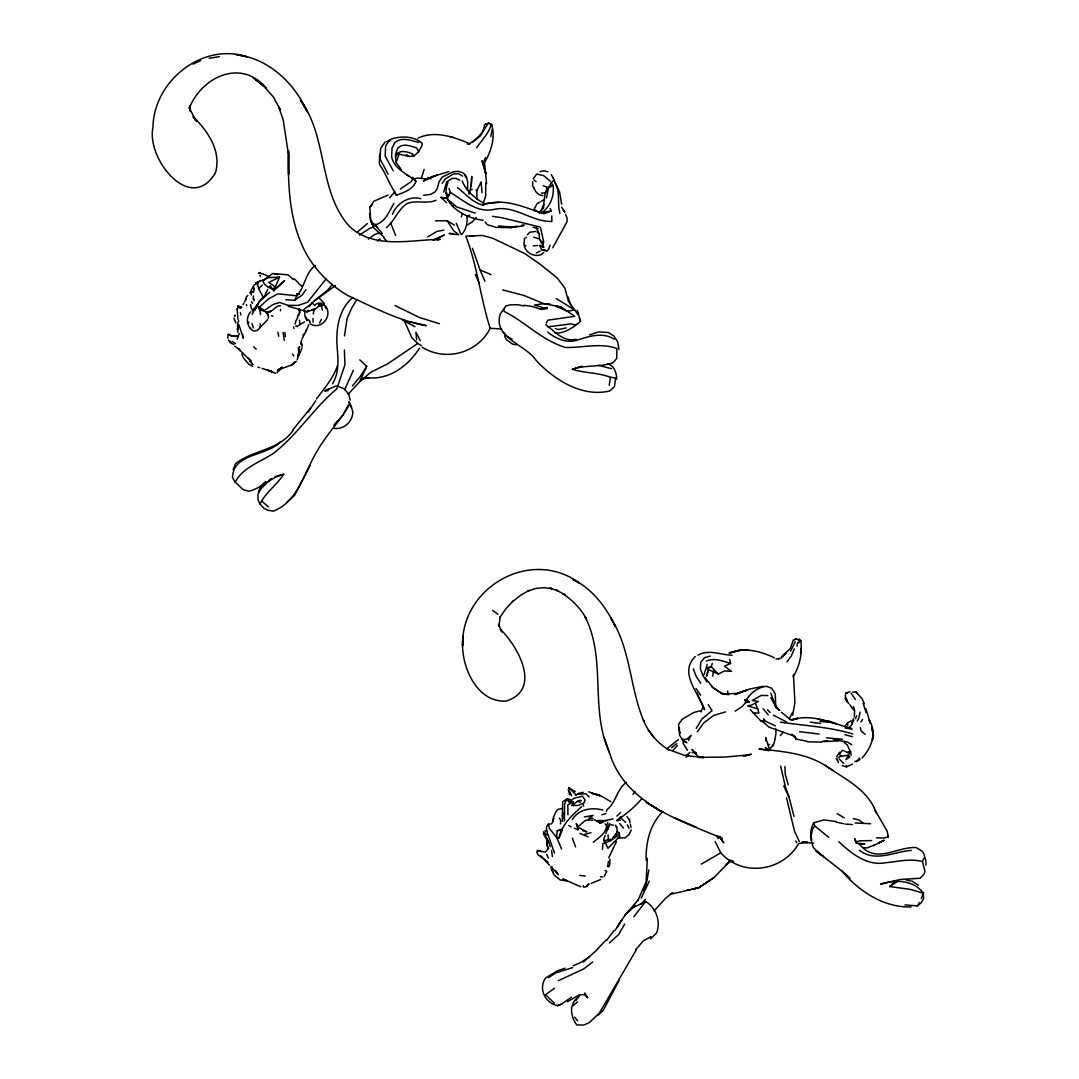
<?xml version="1.0" encoding="UTF-8"?>
<svg xmlns="http://www.w3.org/2000/svg" width="1079" height="1079" viewBox="0 0 1079 1079"><rect width="100%" height="100%" fill="white"/><g stroke="black" fill="none" stroke-linecap="round" stroke-linejoin="round"><path stroke-width="1.5" d="M567.945 814.834L567.81 804.88L573.084 802.048L572.018 805.527L578.398 805.406L582.512 803.262L583.672 806.053M765.739 740.841L765.739 737.564L769.866 750.552M280.513 305.735C275.631 304.777 271.989 313.503 268.105 311.521M568.97 790.314L568.997 787.872L576.334 795.223M793.429 674.429L794.913 702.456L792.674 715.202M646.227 860.57C645.512 842.82 649.963 824.396 662.816 811.489M467.544 189.688L467.666 181.933L466.506 176.74L463.255 172.937L458.332 171.291L452.991 171.885L442.309 176.983L438.937 182L437.4 188.151L435.255 191.738L430.791 194.382L423.669 195.259M485.631 194.355L485.833 182.85M577.993 829.764L577.643 825.664L576.267 823.587L577.993 829.764L574.392 828.227M379.66 154.149L379.363 164.156C386.161 173.894 389.897 185.723 396.735 195.124C403.978 192.399 413.23 189.257 415.995 181.353L414.687 179.869M277.168 372.727L277.559 371.378M298.91 353.561L298.775 348.274L298.762 354.168L298.937 350.85L297.291 359.766M532.716 181.69L532.581 185.575L534.334 189.068M476.918 199.467L476.851 190.605L481.113 181.919L481.976 192.79M925.917 865.142L926.052 861.622L923.975 854.109L922.343 851.344L916.206 847.554C895.921 846.556 876.135 864.792 859.397 844.142M298.775 348.274L298.681 350.823L299.746 346.453M775.761 707.77L775.261 693.891L771.782 688.348L766.576 686.325C758.537 686.945 750.93 692.556 746.749 699.367L744.888 699.947L745.737 702.496L742.244 706.502L735.19 711.074M646.065 882.487L647.36 858.344M471.294 185.615L471.752 176.417L471.199 185.156L469.217 194.126L469.122 191.145L472.224 189.108M237.083 308.634L238 319.424M543.142 208.301L545.151 193.208L548.294 187.301M800.739 653.2L801.036 648.209M274.039 289.712L274.268 286.043L268.684 282.482L279.542 277.087L273.877 290.48L284.667 280.675L276.076 288.282M524.016 244.393L524.434 238.607L526.296 237.218M547.431 841.094L546.945 844.196L548.051 848.499L546.945 844.196L547.323 838.585M602.46 849.524L602.891 843.535L610.201 841.027L617.674 835.605L619.184 832.975L617.215 832.044L616.864 826.919M280.405 310.846L280.513 309.417M850.077 878.239C838.383 867.314 824.815 858.79 813.553 847.811C810.181 839.907 809.385 830.695 813.606 822.953L823.776 819.905L836.252 821.524M609.945 859.113L609.77 864.765L608.772 866.693L607.369 866.558M253.943 289.846L254.037 289.037M561.215 829.346L557.169 830.817L556.589 837.344L561.606 848.93M704.007 674.685L707.217 664.475M250.315 327.544C252.675 334.409 262.008 329.931 260.133 323.579M237.582 328.771L237.96 332.265M299.072 346.872L298.681 350.945L298.263 347.775M860.084 712.086L858.79 718.344L857.185 721.028M798.999 642.936L799.35 639.429L795.897 639.038L793.429 640.036L790.219 648.573L781.857 656.423M388.157 195.029L373.914 201.207L369.854 207.289L370.583 219.698L372.768 223.299L375.721 224.634C385.648 222.018 389.074 211.147 393.956 203.378M564.506 820.755L564.546 804.287L566.839 798.878L570.319 799.566L566.205 799.728L562.685 801.643L562.28 821.079L562.995 821.24M268.32 318.467C269.885 312.222 262.548 310.631 259.162 307.421L268.334 298.95L277.964 293.852L296.887 295.781C305.074 286.798 305.141 272.879 315.365 265.421M854.285 716.969L854.649 710.535L853.583 706.718M237.434 309.295L238.162 306.058L241.669 307.313L240.684 308.108L238.162 306.058L237.447 306.922M253.106 299.139L253.525 295.997M239.336 333.519L238.392 335.515L236.18 336.446L230.946 336.068M500.197 616.945L498.943 626.171L498.579 624.431L501.883 631.997L500.292 629.178C517.907 646.267 542.292 689.629 506.172 701.04C475.124 703.036 458.912 661.832 463.228 636.124L462.567 646.011C460.895 586.787 531.488 547.228 579.625 583.253L572.436 579.072C592.155 588.675 605.966 606.816 615.219 626.225L610.754 617.916C630.986 649.302 629.623 687.862 643.934 721.406L643.489 720.354C648.358 732.654 657.543 742.878 668.656 749.905M607.706 866.14L608.381 861.501M257.503 283.898L257.638 282.293L256.505 282.738M811.125 836.319L812.406 829.333L814.753 825.988L813.606 822.953M344.484 335.879L347.128 318.332L351.929 307.569L357.001 299.503M609.203 385.324L610.431 377.272C598.144 372.471 584.858 373.321 572.369 369.274L581.972 366.159M313.301 314.056L314.016 309.511L306.369 311.656L307.582 311.818L288.12 306.193M324.078 303.361L323.794 305.087L324.078 303.361L319.627 298.438L317.792 297.777M712.666 676.169L713.583 670.652M253.929 287.419L253.552 292.369M648.803 869.93L646.874 881.3L643.691 890.768M328.205 390.746L324.941 390.854L335.704 386.08L337.322 386.066L336.85 388.818C313.706 408.078 297.71 434.54 273.675 453.153C260.659 461.839 242.438 467.639 235.182 482.192L243.314 489.745L248.75 491.215C261.577 488.328 270.762 477.336 283.683 474.261C276.71 484.997 265.798 492.388 259.999 503.987L263.762 508.182L267.74 510.205L273.432 511.136C298.505 501.425 304.858 470.592 317.86 449.781C327.288 433.556 340.816 420.203 349.866 403.829L348.827 401.766L351.403 407.255L349.866 403.829M546.379 197.983L548.752 187.247L552.974 185.386L551.221 182.81L553.662 180.355C561.013 190.039 556.885 202.569 559.92 213.44M551.976 866.491L551.45 869.391L554.201 875.109L560.244 879.992L566.327 880.828M238.041 326.775L237.488 329.783L237.65 323.525L238.756 320.638M774.857 739.493L776.017 733.275L775.707 728.433M797.003 646.159L797.718 642.531M228.222 335.38L228.991 334.193L230.96 335.434M490.77 136.534L492.145 129.534M254.078 298.856L254.078 300.852M546.945 844.196L547.539 841.323M443.698 192.035L446.719 181.852L452.263 178.399L456.242 178.453L459.721 180.206M584.494 994.568L584.831 992.977L587.691 997.832L584.494 994.568L578.964 995.027L567.487 1001.744M234.575 316.134L235.06 315.297M546.055 192.075L547.161 187.166L543.263 185.682M852.316 722.458L853.678 719.922L851.52 724.103L853.516 718.614M424.128 169.403L421.417 178.237M540.579 240.266L543.614 247.401L539.648 245.243L541.577 249.667L546.918 250.841L548.51 249.546L550.074 245.216M299.315 355.234L299.584 354.155M298.896 315.095L299.692 311.844M712.221 663.329L711.344 666.835L706.961 668.872L718.358 674.065L724.441 670.882L731.4 671.394L724.481 666.134L730.537 663.491L729.701 659.552M300.96 342.569L301.58 340.141M461.448 216.933L462.257 213.763M769.192 749.392L773.414 745.265L774.843 739.951M679.352 727.785L679.595 735.365L681.78 738.643L683.992 739.587L686.959 739.128L691.126 735.312L688.442 740.531M298.802 353.561L297.71 356.893M607.895 829.63L609.149 825.165M617.97 821.146L618.469 819.5M295.026 324.064L295.659 321.974M606.465 826.851C605.225 834 598.373 837.965 593.261 842.24M302.053 347.816L300.097 352.685M483.392 203.297L485.928 195.016M706.61 675.778L708.188 670.639L706.421 676.371M395.386 157.035L396.209 154.445C400.417 149.698 407.39 151.653 412.38 153.919L414.012 155.929L418.652 151.721L421.929 145.719L422.118 143.318C413.931 135.738 399.662 135.617 389.64 139.771L385.635 146.002L385.163 155.956L393.201 170.833M259.837 327.773L267.538 319.708M606.304 811.543L606.911 809.709C616.23 802.533 616.756 788.897 626.616 782.208M795.183 641.816L790.651 651.136M448.028 182.499C438.627 204.403 465.4 218.174 483.163 220.305M701.134 711.978L702.955 706.475L697.007 692.947M550.061 824.046L548.469 824.181L549.467 828.618L556.589 837.344L558.962 838.005C561.646 824.599 572.14 815.414 581.662 806.552M683.951 740.383L683.007 743.161L687.444 750.283M855.647 718.614L856.632 715.728M631.202 829.872L629.192 834.418L625.159 837.817L617.701 838.113M396.074 162.659L399.351 153.447M337.97 385.567L344.956 364.594L344.403 350.122M921.331 898.537L923.611 892.441M306.544 330.053L302.039 338.766M605.832 833.581L607.302 829.603L606.991 826.19L605.063 823.843M259.176 273.526L259.607 272.555M605.144 835.591L603.754 839.354L607.949 848.31L619.643 836.576L619.184 832.975M237.191 339.224L238.378 336.068M332.48 383.868C340.627 370.367 337.376 355.733 336.837 341.072C336.621 324.927 340.006 308.5 352.712 297.467M583.712 803.545L585.074 799.984L582.431 796.127L573.866 798.406L569.051 801.994L566.839 798.878L566.205 799.728M483.945 161.553L485.469 157.601M645.188 883.782L637.797 900.776L638.525 899.414L624.957 915.356L617.97 925.701M904.957 904.917L917.433 905.888L921.129 902.813L923.651 898.74L923.246 893.169C914.007 879.83 894.734 879.425 880.612 884.133L900.156 879.506L920.185 878.225L924.163 874.044L924.986 871.4L922.491 861.595L923.799 858.196M793.146 676.681C799.822 665.918 802.385 653.537 800.847 640.737L799.35 639.429M541.429 851.709L537.49 850.495L536.843 852.154L537.949 854.703L548.145 862.242M268.253 312.438L271.368 310.873L268.199 312.465L266.446 312.033M258.555 491.7L260.889 485.968L265.636 481.477M243.153 304.588L243.814 302.956M353.426 370.205L344.66 389.667M608.718 857.778L616.419 841.593M269.656 292.288L260.619 300.38L257.126 304.831L254.873 310.226L259.958 300.367L265.029 295.417M608.003 827.593L609.797 823.344M836.603 756.541L839.705 752.211M849.213 728.177L852.113 724.09M233.104 469.567L235.6 463.646C253.295 449.673 279.002 450.563 293.178 430.292M476.513 147.823C481.693 140.351 488.693 133.58 491.188 124.49L491.849 124.8C495.328 138.166 491.215 151.208 484.525 162.538L486.562 183.47M558.962 838.005L561.889 831.235M606.573 825.502L607.828 822.616M794.346 648.897L791.446 655.627L786.982 661.818M308.837 324.604L305.829 331.55M849.928 691.693L845.761 693.163L845.316 696.049M348.139 394.28L359.59 381.818L366.712 366.401L359.833 359.86M849.618 752.859L845.963 759.616L849.766 756.918L848.458 755.313L841.607 756.055L838.154 757.498M310.037 465.669L294.554 495.382L287.162 501.897M789.262 719.005L791.999 713.206M337.403 365.7C333.141 378.621 324.239 388.359 316.444 399.001M348.638 404.463L342.825 415.361L334.922 424.263M297.413 316.66L298.694 313.962M618.995 980.568L603.228 1010.443L597.779 1015.46M244.65 301.729L245.648 299.625M265.34 294.365L267.632 289.55M649.342 881.111L641.196 898.106M285.76 299.733L294.661 300.34L296.887 295.781M533.404 178.669L536.6 174.191M604.321 876.269L606.722 871.468L605.049 870.416M319.586 322.904L321.367 319.357M252.122 314.421L253.808 311.103M546.284 323.134L547.781 320.18L574.729 316.322L560.905 306.895L543.668 303.617L523.881 295.43L502.76 289.954M295.808 321.178L297.898 317.105M852.869 721.487L853.678 719.922M544.018 204.673L539.554 212.738M534.483 210.85L542.13 212.617C550.303 206.237 554.646 195.623 552.974 185.386L548.752 187.463L551.221 182.81M280.54 369.045L281.592 367.197L279.421 370.596M534.038 209.407L537.207 203.486L540.093 202.164M560.487 823.965L560.702 820.755L559.569 818.111M332.265 284.128C326.816 293.623 315.257 297.372 309.295 306.557M624.714 923.975L618.591 934.616L609.379 942.965M392.432 214.357C396.64 203.324 409.008 195.461 420.77 198.671M917.433 905.888L919.362 902.557M750.323 709.631L761.046 721.163L763.77 720.516M563.858 813.094L562.307 815.657L563.454 818.529M696.198 728.419L701.876 719.059L712.019 710.683L708.269 704.614M860.934 722.026L862.593 719.288M266.661 312.195L266.014 311.804L267.983 315.446M588.082 884.24L586.625 886.574L583.847 887.302L583.24 885.63M616.905 927.643L621.774 920.009L615.097 930.435M650.394 938.932L656.504 933.133C661.103 921.668 656.113 907.79 645.674 901.518L633.886 916.624M636.178 950.006L599.479 1012.938L589.39 1022.555L583.833 1025.05L576.752 1024.969C570.818 1016.904 568.633 1004.684 577.562 997.738M250.611 311.831C246.43 316.471 246.349 323.929 250.449 328.636M366.712 366.401L359.873 377.03L352.428 385.918M278.247 371.163L279.542 369.166M257.638 282.293L257.53 283.642M523.881 305.964L518.041 304.75L510.03 304.858L505.903 306.004L500.238 314.083C492.739 337.997 525.864 344.525 536.101 360.399C554.309 379.889 582.013 397.477 609.635 391.003L614.477 386.714L615.623 378.001L610.431 377.272M618.793 837.843L619.643 836.576M308.108 412.138L315.661 400.835M303.482 310.698L304.993 308.459L311.305 303.995M499.793 617.525L505.754 608.893L513.024 601.07L512.431 601.704L520.955 595.001L529.128 590.402L527.766 591.103L535.845 588.446L543.964 587.664L551.908 588.594L550.034 588.19L557.533 590.699L555.779 589.795L564.762 594.623L562.982 593.652C572.383 600.342 580.947 608.543 586.288 618.887L585.25 617.121C606.519 659.148 589.754 708.836 609.055 751.51L609.325 752.292C624.62 803.342 678.448 819.743 722.094 838.289L717.252 835.888M385.041 142.104L380.59 148.389L380.064 158.95L388.13 174.272M306.045 289.577L302.12 295.093L294.661 300.34M697.398 731.751L703.818 722.849L713.664 715.431L725.506 711.938M539.406 213.413L543.829 207.33M552.488 820.404L554.013 818.3M856.038 843.104L857.279 841.404L860.921 840.757L871.643 840.595M552.718 247.792L567.028 221.761L567.109 218.228L565.733 214.546M654.036 910.973L665.419 898.443L672.703 892.616L670.288 894.356L698.652 887.774L714.055 877.537L729.175 861.892L726.261 864.643L731.279 860.732M695.281 656.491C678.448 672.851 698.76 693.028 704.587 709.658L702.955 706.475M548.469 824.181L546.406 826.959L546.81 831.289L554.525 853.165M442.134 183.295L445.425 178.898L453.463 173.908L458.615 173.732L462.594 176.093M310.563 408.132L292.868 429.779M255.669 284.6L256.384 283.669M606.627 940.375L614.005 930.611M461.704 234.602C466.263 229.638 467.652 222.301 466.991 215.746M845.464 725.574L847.474 722.93L851.237 720.812M859.531 758.024L857.535 760.574L854.757 761.585M551.342 823.911L552.961 821.847L553.446 817.235L556.198 811.314L557.87 809.385L561.579 808.562M575.741 1000.584L579.302 996.065M501.708 329.001L490.163 328.286C477.957 352.995 445.667 361.937 422.442 347.303M572.342 819.568C578.56 809.075 591.832 807.092 602.783 810.046M632.941 794.333L635.059 791.716M862.108 757.984C871.67 747.747 876.984 732.789 869.242 719.868L870.16 722.984L865.911 708.633M476.082 217.432L472.332 221.896L467.288 225.012M252.203 310.873L257.503 304.656M386.336 227.723C394.698 220.696 397.949 209.609 406.958 203.594C416.251 199.763 426.488 204.295 435.97 200.33M635.841 949.547L643.192 941.009L651.042 936.653M302.997 335.232L304.494 333.492M548.604 848.323L545.259 852.154L537.49 850.495M389.519 197.875L394.847 191.806M780.184 735.635L783.111 732.317M641.519 799.053C634.573 807.227 625.995 814.2 617.215 820.107L621.922 816.601L616.743 820.553M419.65 348.045C407.579 366.428 388.669 380.725 365.714 377.542M641.02 904.229L645.296 899.481M326.047 279.002L307.542 302.228L298.222 305.424L288.012 305.303L279.623 302.43L272.92 304.548L263.64 310.995M673.107 750.242L677.423 745.522M333.856 425.261L338.698 420.082M369.854 207.289L372.444 204.524M246.484 296.86L247.9 295.376M597.618 948.859L605.953 940.092M254.32 284.681L251.137 290.413L251.313 295.066M582.822 830.83L586.936 831.869L577.616 827.053L585.182 820.593L589.067 819.568M587.124 885.886L589.188 883.795M271.045 478.59L261.037 488.747L257.908 494.303L258.11 499.968L259.999 503.987M527.186 234.858L529.829 232.241L535.953 231.365M616.864 816.102L620.533 812.474M923.246 893.169L910.366 889.393L889.703 886.56L895.03 881.381M234.426 315.486L235.249 315.54L234.44 315.81M293.218 279.569L288.282 274.862L272.69 273.526L262.871 280.729L264.274 283.912L268.55 287.459L270.303 285.773L273.634 290.979M597.442 949.426L583.456 962.009M681.51 719.733L693.689 712.491L700.217 710.805M555.226 333.101C564.776 333.519 573.569 327.288 580.596 321.353L577.292 310.415L577.629 314.137L568.485 301.473L564.883 288.147L557.223 277.95L539.648 263.91L524.731 253.552L492.644 238.189L482.219 235.465L470.053 235.95M249.829 292.868L251.124 291.708M263.424 297.615L258.569 288.511L262.345 285.112M315.176 309.174L312.357 309.835L315.176 309.174L319.047 305.829L321.609 306.099L322.392 310.307M681.604 720.448L678.893 723.564L678.664 725.479L678.812 729.795L680.175 733.032M359.59 381.818L370.663 372.336L387.779 363.785L417.694 343.459L421.633 345.793M572.855 1005.898L577.562 1001.878M786.078 653.375L781.317 657.961L778.364 659.04M357.189 232.201L367.399 223.569M335.515 285.49L314.582 300.866M251.137 292.652L252.176 291.802M472.332 142.455L480.452 135.819L487.695 123.991L488.733 123.127L491.188 124.49M250.409 292.557L251.528 291.654M491.849 124.8L488.733 123.127L484.525 124.732C483.905 133.877 475.704 139.339 468.974 144.181M686.217 757.202L688.78 755.138M259.243 273.243L259.297 272.555L259.837 273.216M667.159 748.502L678.354 739.614M671.583 747.72L676.735 743.674M304.534 321.893L298.33 325.521M543.87 252.446L541.011 254.698C533.984 257.328 525.406 252.715 524.151 245.176L525.972 245.769M572.018 805.527L577.319 801.373L580.367 800.24L581.379 800.78M377.542 241.116L380.145 239.093M467.301 216.96L469.716 215.099M279.677 369.369L282.428 367.265M592.681 962.009L583.699 968.915L558.45 980.663M685.907 755.57L690.061 752.414M571.546 997.185L561.174 1004.252L557.546 1005.655C545.273 1003.146 537.935 988.553 545.691 977.925L557.303 970.844L565.086 968.2M228.451 334.328L228.006 335.003M575.579 795.358L578.182 793.443L583.226 792.337M250.921 292.112L252.027 291.303L251.083 292.571L252.661 291.991M554.471 988.27L545.583 994.717L554.296 1003.146M368.263 239.133L374.656 234.548L379.174 232.821L383.989 237.164M296.32 361.249L291.222 365.188L277.6 369.989L279.394 369.031M280.392 441.877C266.715 456.417 233.158 452.87 232.511 477.538L235.182 482.192M589.255 956.668L581.23 962.266L573.192 965.786M426.583 178.952L423.4 181.07L436.806 175.149L426.583 178.952L417.533 178.048L412.947 179.127M714.055 877.537L698.652 887.774L691.949 889.393M548.604 977.628L555.577 973.015L572.652 967.62M856.497 761.707L860.071 759.346M359.428 235.087L369.719 228.37L373.226 227.278L379.174 232.821M889.703 886.56L898.402 880.909M707.392 882.163L698.652 887.774L692.286 888.921M753.209 712.909L758.915 713.084L757.755 708.876L747.707 705.949L751.739 705.005L758.267 701.444L752.279 700.46L761.248 695.429L767.857 695.564M400.322 189.041L411.45 181.393L413.23 178.372L412.637 177.199M257.584 282.644L255.696 282.954M262.871 280.729L268.01 277.667L279.542 277.087M600.814 879.439L591.292 883.35M427.635 236.921L437.116 231.324L443.793 230.137M701.323 864.117L720.785 852.801C742.339 877.429 783.071 871.373 798.649 843.562L807.739 842.402L802.102 842.079L813.674 843.265M324.941 390.854L328.798 388.777M795.897 639.038L793.429 640.036M536.317 253.093L540.107 251.043M251.69 309.053L252.715 309.147M295.727 326.033L296.388 326.384M884.281 840.271L873.45 845.639M632.753 907.79L645.674 901.518M434.257 240.131L444.359 234.993L433.057 240.212M594.084 819.568L600.437 823.358L603.377 821.888L601.408 821.591M852.585 763.986L846.489 766.859L842.24 765.55M256.128 283.089L260.552 280.931M193.141 64.147L200.681 60.572M541.172 201.22L543.829 199.979M878.886 842.712L883.634 840.487L878.171 843.319M873.936 845.127L867.03 847.973L864.104 847.622M768.329 750.566L758.982 748.934C781.533 751.335 804.813 752.967 824.734 765.146C843.724 778.391 868.312 789.369 876.256 812.932L874.651 809.466L887.208 831.302L888.3 836.926L883.418 838.113L876.499 837.817M259.864 280.904L264.962 279.434M457.496 187.652C465.548 193.748 472.602 202.677 482.731 205.064L485.172 204.079C475.623 198.671 466.303 191.536 462.203 180.989M550.142 208.49L551.275 210.945L544.072 213.75C523.949 207.465 504.352 197.12 482.731 205.064M228.397 334.625L229.409 335.299M550.263 304.157L543.668 303.617L534.564 305.033L544.962 308.27L547.242 307.394M544.962 308.27L546.621 307.515L540.269 309.214M557.546 1005.655L561.943 1004.063M697.911 655.169C708.93 648.938 720.759 655.061 732.101 655.209M852.572 692.098L856.065 692.017L862.229 698.882L864.306 703.791M743.364 756.069L751.308 754.234L745.333 755.866M430.953 177.037L448.783 171.628M845.005 751.308L847.244 752.522L850.36 751.497M589.566 334.854L598.751 331.9L608.462 332.534L613.951 336.068L617.647 341.908L618.955 349.475M601.947 814.78L605.899 813.526M417.883 138.112C435.012 130.208 453.773 136.952 470.026 143.844L467.126 144.02M361.452 378.931L364.378 378.041M748.597 650.286L740.464 650.151L729.242 653.038C744.038 647.049 760.682 651.028 774.439 657.893M706.475 661.022C714.365 657.597 722.876 661.009 730.537 663.491M437.116 240.185L440.219 239.295C409.885 239.929 373.105 249.586 348.719 225.673C318.049 190.133 327.949 137.424 300.461 100.091L307.191 111.663C294.351 82.921 268.684 58.59 236.517 54.651L247.293 56.917C202.245 41.784 153.434 81.518 152.975 127.47C146.097 158.613 190.781 214.964 215.517 172.6C221.532 151.1 207.896 130.991 193.101 116.68L196.243 121.293M599.884 821.605L613.047 818.948M610.889 839.26L603.889 840.824L605.521 842.928M386.457 141.713L390.692 140.526M793.389 720.286L792.188 719.76C812.028 713.313 832.125 723.429 851.061 728.163M848.31 727.812L849.726 727.421M275.078 476.635L283.683 474.261M584.386 816.951L593.18 815.346L588.837 818.138L593.099 818.354M584.737 834.418L591.009 832.705M710.387 656.126L704.587 657.624L700.81 662.155L700.352 668.683L702.942 675.629L706.961 681.928M729.242 653.038L740.464 650.151M776.044 659.107L779.159 658.325M792.188 719.76L797.84 718.371L790.489 719.895M361.586 379.376L369.031 377.623M312.357 309.835L314.421 309.349M577.562 324.172L574.271 324.9L571.452 323.821L547.741 326.87M566.219 327.895L558.612 329.54L555.388 328.609M539.932 171.655L544.032 170.779L547.835 171.858M485.199 221.937L487.128 224.634L496.165 227.372L510.016 227.669L517.232 226.158M452.303 205.873L453.504 205.644M572.369 369.274C585.56 364.621 600.113 367.467 613.088 362.692L616.756 358.403L616.864 348.49C600.517 342.556 582.579 347.883 565.625 347.492C542.319 340.64 525.446 322.095 504.19 311.467L503.623 308.999M706.705 667.726L711.344 666.835L718.358 674.065M542.13 212.617L551.275 210.945M395.453 155.025L399.769 154.27L409.022 156.455L414.012 155.929M557.169 830.817L562.483 829.886M486.116 203.486L499.105 202.366M578.546 794.211L586.005 793.78L589.121 796.963M763.231 686.271L749.635 689.036L734.947 694.498L747.005 690.034L737.348 693.311L722.566 694.215L713.408 688.078L705.005 677.639M209.137 58.266L219.293 56.688M692.111 752.791L695.078 752.36M547.201 308.634L541.348 309.43L532.77 306.544L523.639 305.276M687.336 890.013L690.412 889.595M745.737 702.496L749.123 702.038L746.749 699.367M510.016 227.669L523.275 225.929M521.562 225.268L524.556 224.891M822.724 741.313L827.714 740.76M911.242 850.4C893.911 851.628 875.433 862.66 859.356 850.292M822.346 741.637L838.558 740.895M533.336 245.837L537.855 245.472M541.415 193.168L545.488 192.858M474.544 235.667L465.791 236.153C477.431 265.839 480.452 298.128 490.163 328.286M576.092 339.238C563.44 342.434 554.808 331.307 545.704 324.712M855.175 822.98L870.686 823.736M847.244 752.522L849.052 752.454M333.762 428.336C343.621 429.901 352.685 421.916 352.82 412.003L351.066 405.852M911.094 906.953C883.728 907.709 858.884 891.281 841.809 870.915M746.115 755.152L725.007 757.067L698.329 757.377L703.994 757.566L684.585 755.421L667.361 749.123M309.444 322.675C311.413 322.378 308.594 319.087 307.232 319.721L306.112 317.253M435.538 220.817L447.232 220.79L454.475 225.106M762.732 721.595L768.963 727.125L794.468 736.215L795.897 739.061L806.971 741.219M299.503 293.893L296.658 293.893L299.679 293.987M821.578 742.082L807.402 741.812M569.051 801.994L573.084 802.048M596.984 820.445L606.614 820.782M537.126 174.151L543.627 175.594L550.33 181.205M453.086 233.603L449.12 233.442L457.28 234.615M301.081 342.987L300.677 344.268M845.1 824.073L852.423 824.572M857.967 843.481L864.765 844.007L861.851 843.562M232.349 335.744L237.973 336.284M858.371 843.495L861.366 843.643M842.348 739.25L826.447 737.847M275.59 373.28L267.12 370.057L270.316 371.068M729.836 861.312L733.693 861.595L728.891 859.639M845.761 693.163L847.366 693.284M498.606 225.929L512.39 227.17M321.609 306.099L319.047 305.829L318.885 303.253L321.07 303.186L324.091 304.871L319.222 305.87L318.885 303.253L316.012 304.049L314.933 305.546L311.871 302.754M579.598 875.42L585.263 875.986M820.027 721.379L829.387 722.364M818.961 734.017L799.512 731.67M600.49 876.755L602.81 877.011M257.126 304.831L259.823 310.159L263.02 310.536M797.745 639.739L800.847 640.737M560.905 306.895L556.13 306.301L567.298 311.238L574.743 309.97L556.292 298.613M843.899 750.674L842.2 750.471L839.354 754.585L841.607 756.055M588.514 819.743L592.722 820.283M810.423 722.148L820.62 723.456M274.659 274.12L277.802 274.538M257.827 367.211L259.756 367.588M492.523 216.339L502.018 217.756L540.431 227.143L543.735 242.033L542.67 245.378L543.438 247.131L541.982 241.561L543.614 247.401M446.612 202.663L440.947 197.376L446.881 198.293L450.429 192.575L448.999 188.501M767.803 744.443L769.354 744.685M772.2 745.076L773.414 745.265M845.1 728.001L852.275 729.175M836.09 822.144L843.522 823.668M761.046 721.163L764.161 721.676M610.714 824.707L613.668 825.192M598.575 365.282L611.577 368.721M440.947 197.376L446.989 198.482L450.429 192.575C463.862 200.424 476.594 212.941 493.548 209.501C514.616 204.43 531.124 222.045 551.868 221.465L551.801 215.935M833.379 739.398L847.568 742.069L851.749 744.807M852.801 733.963C829.185 726.841 804.502 725.708 780.468 722.175M922.491 861.595C910.163 858.196 897.647 861.676 885.293 862.768C867.071 866.221 851.25 853.354 838.774 841.728M450.617 136.817L453.045 137.33M541.577 249.667L546.918 250.841M818.057 719.019L836.522 723.901L828.389 720.812M238.162 306.058L238.486 307.07L241.642 307.11M728.635 694.741L721.743 693.177L711.695 686.783M765.591 749.662L768.558 750.35M410.007 321.798L426.394 325.683C398.704 320.8 373.685 307.367 348.315 295.808C331.698 286.259 317.671 272.785 307.771 256.343C289.293 224.526 287.702 186.788 288.619 150.898L288.592 174.569L288.484 154.607L283.237 120.079L278.733 106.888L280.108 109.559L273.621 97.245L263.869 86.293L253.201 77.769L266.203 88.033C240.914 58.064 201.854 77.068 189.418 107.792L190.241 105.661L190.228 111.326L189.27 107.711L195.366 119.877M906.036 879.857L910.379 880.936M844.884 734.745L852.289 736.62M542.885 195.663L539.095 194.692L535.737 191.698L533.835 187.706M853.327 818.583L859.248 820.121L862.809 822.818M418.679 142.468C411.099 140.567 401.671 136.615 394.833 142.522L392.014 148.282L391.664 157.264C395.076 169.862 407.336 173.827 415.995 181.353M588.675 791.797L600.045 795.789L591.562 793.267L599.223 794.926L610.876 801.697M533.134 227.251L538.259 228.681M577.319 801.373L580.165 802.183M547.242 831.302L545.084 830.682L545.502 831.248M475.232 213.116L456.7 206.966L449.066 200.465M439.423 323.7L419.502 317.509L395.008 305.559M533.673 237.164L538.192 238.648M376.652 226.671L373.037 225.471L370.906 221.748L369.504 213.912M396.735 195.124L395.44 194.665L395.292 192.736M310.428 323.956C321.191 330.606 332.993 315.837 325.642 306.247M534.186 209.731L535.899 210.365M268.631 276.413L262.345 273.607M775.356 725.843L766.157 721.581L763.527 718.816M262.062 368.357L271.571 371.446L269.602 370.569L272.11 372.336M619.629 823.52L623.46 828.052M268.55 287.459L272.96 289.199M337.322 386.066L343.931 388.696L348.679 393.889L350.135 400.053M786.591 721.972L773.387 715.148M693.837 751.847L696.4 752.886M563.265 880.262L563.144 879.075L566.677 880.545M673.782 817.531L696.279 827.175M579.989 833.393L588.122 836.872M472.427 248.332L480.061 269.898L491.107 274.673M580.772 886.763L563.144 879.075M271.449 315.675L272.825 316.336M614.302 339.211C602.419 331.523 588.055 336.648 575.822 340.546C565.463 343.028 555.55 338.428 547.606 332.049M744.888 699.947L749.123 702.038M252.607 366.28L248.939 364.351L243.382 357.918M427.985 177.401L430.818 178.898M402.548 319.977L414.97 326.681M475.893 190.079L476.851 190.605M568.754 825.516L571.209 826.892M839.179 758.969L843.724 763.5M607.949 363.758C614.45 365.983 616.514 372.916 616.756 379.134M406.5 174.785L409.049 176.282M619.899 817.262L625.726 822.333M837.237 813.674L844.237 817.855M575.296 791.635L568.997 787.872L568.377 789.41L571.789 795.83M512.134 339.305L506.752 336.068L503.421 332.359M263.249 309.902L259.162 307.421L259.823 310.159M824.734 765.146L832.61 770.082M911.634 880.936L918.472 885.239M235.492 343.688L232.228 341.342M492.563 610.431L497.958 614.275M234.696 346.143L239.781 349.866L238.284 348.652L251.083 361.263L248.237 357.999M685.205 741.61L686.864 742.743L682.778 740.76L681.847 738.832M232.093 343.405L233.752 344.592M537.207 232.309L539.716 234.116M406.419 154.58L409.022 156.455M790.327 719.504L781.466 712.329M828.753 837.317L814.753 825.988M298.451 283.453L301.891 286.097M844.264 742.635L847.514 745.117M458.912 234.858L453.679 230.798L447.232 220.79M865.21 734.327L861.136 731.144L860.368 727.664M308.135 310.253L308.918 310.887M485.631 123.842L486.481 124.544M534.011 179.977L536.115 181.717M768.572 750.31L765.321 747.545L768.626 750.674M261.833 501.142L268.415 506.887M230.016 342.245L231.499 343.581M626.872 816.466L629.691 820.512M260.727 273.068L261.684 273.972M293.987 278.638L298.222 282.563M775.302 706.152L779.78 710.36M229.544 340.91L230.852 342.164M417.694 343.459L411.868 337.808L403.897 319.856M693.514 751.497L695.928 753.857L691.936 749.5L698.599 756.865M253.619 346.71L256.168 349.205M768.235 714.757L763.096 708.755M767.452 709.793L770.096 712.504M549.413 865.237L540.97 855.836M791.946 734.165L795.277 737.685M719.828 837.803L723.861 842.847L719.639 836.535M383.922 238.014L386.538 240.846M777.042 707.918L778.809 709.901L774.695 704.735M552.61 868.271L558.113 874.664L555.685 870.537M547.013 834.957L543.6 831.788L547.498 839.988M382.371 233.684L375.681 225.551M563.278 210.311L564.856 212.185L561.714 207.235M296.873 325.979L297.521 326.748M838.504 762.664L836.872 758.699M574.702 1017.173L577.683 1020.855M619.238 819.231L620.263 820.499M598.656 821.106L600.437 823.358M856.065 692.017L857.306 693.662M851.344 706.826L853.732 710.009M647.859 729.364L653.793 737.294M447.286 198.941L449.93 202.65M846.03 699.947L848.634 703.481M849.766 704.533L852.45 708.215M292.382 354.033L293.812 355.976M401.577 169.983L395.791 161.998L395.656 153.798L397.638 148.484C402.467 142.617 410.762 146.043 416.656 148.012L418.652 151.721M228.37 340.047L229.517 341.638M851.007 693.123L855.391 699.421M844.938 698.626L847.595 702.348M235.869 322.972L233.941 318.265M836.225 758.429L837.52 760.277M696.022 688.51L700.649 695.2M700.757 683.223L696.252 676.533L693.257 668.791M770.784 697.681L776.435 707.622M799.377 841.62L794.441 830.992L786.497 797.705M719.653 836.549L722.188 840.352M251.447 301.513L252.58 303.442M554.566 181.933L559.583 191.806L561.619 204.187M795.749 841L796.828 842.766M259.23 273.176L259.526 273.446M847.73 745.926L849.726 750.404M551.248 174.596L553.379 178.386M552.718 177.091L554.525 180.328M857.063 843.346L854.568 838.558L855.755 842.308M420.297 340.694L415.914 332.17L416.629 339.804M715.134 841.485L720.785 852.801M845.383 696.697L847.393 700.757M770.811 693.217L775.45 705.329M456.269 223.232L460.8 233.968M627.398 824.869L629.03 828.294M783.759 785.944L789.059 797.165L793.996 816.412M504.513 335.839L506.24 339.534L512.485 344.08L516.045 344.862L515.883 343.5M306.935 320.814L304.993 316.592L304.75 312.33M259.985 275.28L260.592 276.588M475.326 274.525L479.467 283.642M546.675 854.285L548.442 858.223M536.546 228.033L539.163 233.887M541.334 242.735L539.513 239.309L539.217 234.966M547.552 841.161L543.276 833.46M480.061 269.898L484.943 281.322M550.749 866.774L552.974 872.021M755.381 703.279L757.755 708.876M390.544 222.787L395.669 235.492M324.779 305.613L325.898 308.405M579.288 317.887L580.596 321.353M863.092 703.076L866.019 712.545M572.423 838.221L575.566 846.921M258.569 288.511L257.53 283.642M717.049 835.78L718.088 838.653M567.918 296.806L570.67 304.521M251.946 323.606L253.457 327.854M789.059 797.165L785.364 786.685L780.697 766.157M604.078 737.308L609.325 752.292M241.844 353.912L242.815 356.744M371.297 221.411L373.226 227.278M548.132 840.271L550.236 846.772M810.531 835.969L811.799 839.921M246.7 305.6L246.403 304.521M788.263 784.716L785.242 774.439L784.892 766.468M293.515 326.87L293.974 328.488M465.022 174.758L465.804 177.617M238.891 324.698L243.301 338.267L242.681 334.463M615.664 825.179L616.136 827.094M301.823 343.715L302.066 344.714M250.544 304.534L251.299 308.378M568.431 789.855L569.591 794.71M795.317 736.552L795.897 739.061M240.361 312.559L240.9 315.041M630.379 824.383L631.04 827.485M299.989 323.767L299.382 320.153M277.964 332.278L278.719 336.297M248.561 322.162L248.736 323.16M284.263 340.438L283.089 332.359M629.408 819.379L629.947 822.872M850.711 751.321L851.075 755.273M551.558 850.454L552.408 856.591M847.474 722.93L847.77 725.385M299.827 312.923L299.422 309.498L299.476 310.28M260.079 310.995L260.484 314.434M246.268 297.157L246.363 298.006M302.012 345.145L302.147 346.359M727.637 691.032L727.947 694.107M284.964 332.642L285.328 336.635M298.964 308.729L299.139 310.927M888.206 835.659L888.3 836.926M608.003 834.849L608.381 839.732M846.422 765.564L846.489 766.859M239.983 306.746L240.064 308.378M312.991 318.44L313.085 322.189M227.858 336.594L227.898 338.28M245.864 298.896L245.796 299.949L245.864 298.991M873.1 733.315L872.56 739.533L873.1 733.315M320.854 304.764L319.721 305.559L320.854 304.764M617.215 832.044L615.893 835.025L612.279 838.869L617.714 831.491L617.215 832.044M628.437 911.202L624.957 915.356L635.329 905.362L628.437 911.202M294.891 362.247L291.222 365.188L294.891 362.247M660.941 811.368L646.402 802.412L660.941 811.368M823.506 856.659L816.102 851.088L823.506 856.659M252.796 364.513L249.842 360.939L252.796 364.513M485.523 172.33L482.043 160.731L485.874 173.989L485.523 172.33M872.291 729.364L871.657 727.206L873.464 735.945L872.291 729.364M447.286 197.093L446.423 192.709L447.286 197.093"/></g></svg>
